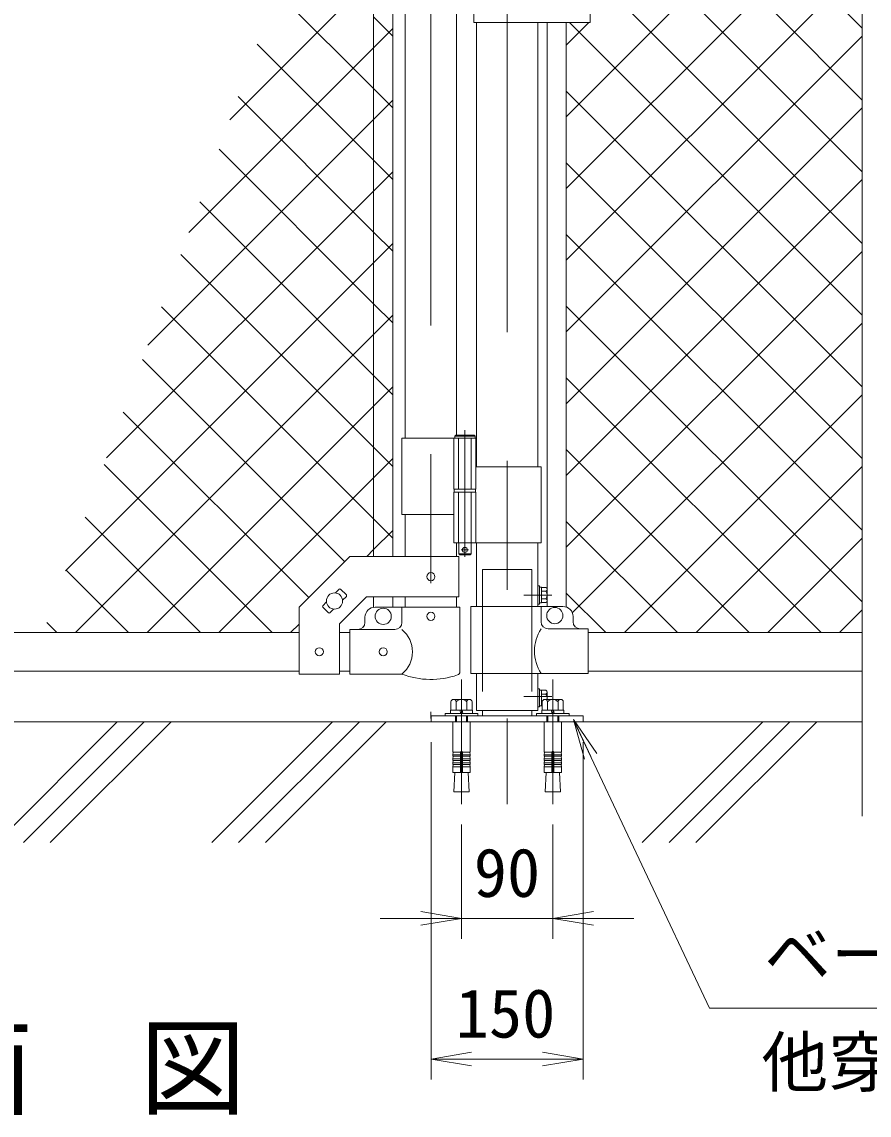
# Model space of a CAD drawing. Units: millimetres, scale not verified. Extents: x -4200 to 4200, y -2970 to 2970.
# Drawn here: x -2062 to -1227, y -776 to 302 of the extents above; entities that cross this region are included whole.
import ezdxf
from ezdxf.enums import TextEntityAlignment as Align

# ---------------------------------------------------------------- set-up
doc = ezdxf.new("R2010")
doc.units = ezdxf.units.MM
doc.header["$LTSCALE"] = 20
doc.linetypes.add('DASHED', pattern=[7.5, 6, -1.5])
doc.linetypes.add('USER1', pattern=[50.8, 31.75, -6.35, 6.35, -6.35])
doc.layers.add('0-0_D-TTL-TXT', color=7, linetype='Continuous')
for name, color, linetype, lineweight in [('0-1_D-STR-TXT', 7, 'Continuous', 9), ('0-2_D-BMK', 2, 'USER1', 13), ('0-3_D-STR1', 1, 'Continuous', 18), ('0-4_D-STR3', 3, 'Continuous', 13), ('0-5_D-STR-DIM', 7, 'Continuous', 9), ('0-6_0', 3, 'Continuous', 18), ('0-7_D-STR2', 7, 'Continuous', 9), ('0-9_D-BGD', 7, 'Continuous', 9)]:
    doc.layers.add(name, color=color, linetype=linetype, lineweight=lineweight)
doc.styles.add('ＭＳ ゴシック', font='')
doc.styles.get('ＭＳ ゴシック').set_extended_font_data('MS Gothic')

# ---------------------------------------------------------------- blocks, each defined once
blk = doc.blocks.new('_Open')
at = {"layer": '0-6_0', "color": 7, "lineweight": 9}
blk.add_line((-20, 3.33), (0, 0), dxfattribs=at)
blk.add_lwpolyline([(-20, -3.33), (0, 0), (-20, 0)], dxfattribs=at)

msp = doc.modelspace()

# ---------------------------------------------------------------- linework, layer by layer
at = {"layer": '0-1_D-STR-TXT'}
msp.add_lwpolyline([(-537.65, -670.89), (-1384.26, -670.89), (-1517.57, -388.13)], dxfattribs=at)
at = {"layer": '0-2_D-BMK'}
for p, q in [((-1658.88, 1653.33), (-1658.88, -385.07)), ((-1583.73, 1646.83), (-1583.73, -469.81)), ((-1625.32, -100.99), (-1625.32, -225.87)), ((-1628.94, -218.91), (-1621.69, -218.91)), ((-1539.75, -263.41), (-1567.2, -263.41)), ((-1628.73, -346.81), (-1628.73, -469.81)), ((-1538.73, -346.81), (-1538.73, -469.81)), ((-1539.75, -363.41), (-1567.2, -363.41))]:
    msp.add_line(p, q, dxfattribs=at)
at = {"layer": '0-3_D-STR1'}
for p, q in [((-1684.28, 611.59), (-1684.28, -108.91)), ((-1633.48, 611.59), (-1633.48, -105.91)), ((-1613.98, 301.09), (-1613.98, -136.91)), ((-1553.48, 301.09), (-1553.48, -136.91)), ((-1684.28, -183.91), (-1684.28, -225.36)), ((-1633.48, -211.91), (-1633.48, -225.36)), ((-1613.98, -211.91), (-1613.98, -274.71)), ((-1553.48, -211.91), (-1553.48, -274.71)), ((-1684.28, -265.36), (-1684.28, -275.41)), ((-1633.48, -265.36), (-1633.48, -275.41)), ((-2423.08, -300.41), (-1788.88, -300.41)), ((-1748.88, -300.41), (-1738.88, -300.41)), ((-1503.73, -300.41), (-1233.73, -300.41)), ((-2423.08, -338.41), (-1788.88, -338.41)), ((-1748.88, -338.41), (-1738.88, -338.41)), ((-1613.98, -340.71), (-1613.98, -377.41)), ((-1553.48, -340.71), (-1553.48, -377.41)), ((-1503.73, -338.41), (-1233.73, -338.41)), ((-1613.98, -377.41), (-1553.48, -377.41))]:
    msp.add_line(p, q, dxfattribs=at)
at = {"layer": '0-4_D-STR3'}
for p, q in [((-1715.38, 609.09), (-1715.38, -225.36)), ((-1696.38, 609.09), (-1696.38, -225.36)), ((-1616.53, 322.09), (-1616.53, 301.09)), ((-1501.73, 322.09), (-1501.73, 301.09)), ((-1616.53, 301.09), (-1501.73, 301.09)), ((-1544.38, -274.71), (-1544.38, 301.09)), ((-1525.38, -275.28), (-1525.38, 301.09)), ((-1615.32, -106.91), (-1635.32, -106.91)), ((-1634.32, -105.91), (-1616.32, -105.91)), ((-1615.32, -106.91), (-1616.32, -105.91)), ((-1615.32, -106.91), (-1615.32, -108.91)), ((-1687.43, -108.91), (-1687.43, -183.91)), ((-1687.43, -108.91), (-1614.52, -108.91)), ((-1636.12, -108.91), (-1636.12, -158.91)), ((-1614.52, -108.91), (-1614.52, -158.91)), ((-1614.52, -136.91), (-1550.18, -136.91)), ((-1550.18, -136.91), (-1550.18, -211.91)), ((-1636.12, -158.91), (-1614.52, -158.91)), ((-1635.82, -158.91), (-1635.82, -161.91)), ((-1614.82, -158.91), (-1614.82, -161.91)), ((-1636.12, -161.91), (-1614.52, -161.91)), ((-1636.12, -161.91), (-1636.12, -211.91)), ((-1635.82, -161.91), (-1614.82, -161.91)), ((-1614.52, -161.91), (-1614.52, -211.91)), ((-1687.43, -183.91), (-1636.23, -183.91)), ((-1636.12, -211.91), (-1550.18, -211.91)), ((-1631.32, -211.91), (-1631.32, -222.91)), ((-1630.32, -223.91), (-1631.32, -222.91)), ((-1631.18, -265.36), (-1631.18, -225.36)), ((-1630.32, -223.91), (-1620.32, -223.91)), ((-1620.32, -223.91), (-1619.32, -222.91)), ((-1749.28, -257.69), (-1753, -261.4)), ((-1742.21, -263.35), (-1747.87, -257.69)), ((-1553.48, -254.41), (-1551.88, -254.41)), ((-1551.88, -254.41), (-1551.88, -272.41)), ((-1545.46, -255.91), (-1549.88, -255.91)), ((-1549.88, -255.91), (-1549.88, -270.91)), ((-1544.38, -257.78), (-1544.38, -269.04)), ((-1722.31, -265.36), (-1748.88, -291.92)), ((-1742.21, -264.76), (-1745.92, -268.48)), ((-1631.18, -265.36), (-1722.31, -265.36)), ((-1715.38, -265.36), (-1715.38, -275.41)), ((-1696.38, -265.36), (-1696.38, -275.41)), ((-1545.46, -259.65), (-1549.88, -259.65)), ((-1545.46, -267.16), (-1549.88, -267.16)), ((-1788.88, -341.61), (-1788.88, -275.36)), ((-1761.83, -270.24), (-1765.54, -273.95)), ((-1759.89, -281.02), (-1765.54, -275.37)), ((-1754.76, -277.31), (-1758.47, -281.02)), ((-1687.43, -275.41), (-1713.88, -275.41)), ((-1630.33, -275.41), (-1687.43, -275.41)), ((-1687.43, -275.41), (-1687.43, -290.41)), ((-1630.33, -275.41), (-1630.33, -339.1)), ((-1619.43, -274.71), (-1528.73, -274.71)), ((-1619.43, -274.71), (-1619.43, -340.71)), ((-1550.33, -274.71), (-1550.33, -289.71)), ((-1545.46, -270.91), (-1549.88, -270.91)), ((-1723.88, -290.41), (-1723.88, -285.41)), ((-1518.73, -284.71), (-1518.73, -289.71)), ((-1748.88, -341.61), (-1748.88, -291.92)), ((-1738.88, -297.41), (-1694.43, -297.41)), ((-1738.88, -341.41), (-1738.88, -297.41)), ((-1543.33, -296.71), (-1503.73, -296.71)), ((-1503.73, -296.71), (-1503.73, -340.71)), ((-1748.88, -341.61), (-1788.88, -341.61)), ((-1738.88, -341.41), (-1687.43, -341.41)), ((-1619.43, -340.71), (-1503.73, -340.71)), ((-1620.93, -366.31), (-1636.52, -366.31)), ((-1634.73, -366.31), (-1622.73, -366.31)), ((-1553.48, -355.84), (-1551.88, -355.84)), ((-1551.88, -355.84), (-1551.88, -373.84)), ((-1545.46, -357.34), (-1549.88, -357.34)), ((-1549.88, -357.34), (-1549.88, -372.34)), ((-1545.46, -361.09), (-1549.88, -361.09)), ((-1530.93, -366.31), (-1546.52, -366.31)), ((-1544.73, -366.31), (-1532.73, -366.31)), ((-1544.38, -359.21), (-1544.38, -366.31)), ((-1617.98, -377.11), (-1639.48, -377.11)), ((-1639.48, -377.11), (-1639.48, -380.11)), ((-1639.12, -368.81), (-1639.12, -377.11)), ((-1639.12, -377.11), (-1618.33, -377.11)), ((-1633.92, -377.11), (-1633.92, -368.81)), ((-1630.23, -377.11), (-1629.42, -380.11)), ((-1627.23, -380.11), (-1628.03, -377.11)), ((-1623.53, -377.11), (-1623.53, -368.81)), ((-1618.33, -377.11), (-1618.33, -368.81)), ((-1617.98, -380.11), (-1617.98, -377.11)), ((-1549.1, -368.6), (-1549.88, -368.6)), ((-1549.12, -372.34), (-1549.88, -372.34)), ((-1527.98, -377.11), (-1549.48, -377.11)), ((-1549.48, -377.11), (-1549.48, -380.11)), ((-1549.12, -368.81), (-1549.12, -377.11)), ((-1549.12, -377.11), (-1528.33, -377.11)), ((-1543.92, -377.11), (-1543.92, -368.81)), ((-1540.23, -377.11), (-1539.42, -380.11)), ((-1537.23, -380.11), (-1538.03, -377.11)), ((-1533.53, -377.11), (-1533.53, -368.81)), ((-1528.33, -377.11), (-1528.33, -368.81)), ((-1527.98, -380.11), (-1527.98, -377.11)), ((-1644.73, -380.11), (-1644.73, -382.41)), ((-1612.73, -380.11), (-1644.73, -380.11)), ((-1644.73, -382.41), (-1612.73, -382.41)), ((-1639.48, -380.11), (-1617.98, -380.11)), ((-1634.72, -382.41), (-1634.72, -388.41)), ((-1633.64, -388.41), (-1633.64, -382.41)), ((-1623.8, -388.41), (-1623.8, -382.41)), ((-1622.72, -388.41), (-1622.72, -382.41)), ((-1612.73, -382.41), (-1612.73, -380.11)), ((-1608.03, -377.41), (-1608.03, -382.41)), ((-1559.43, -377.41), (-1559.43, -382.41)), ((-1554.73, -380.11), (-1554.73, -382.41)), ((-1522.73, -380.11), (-1554.73, -380.11)), ((-1549.48, -380.11), (-1527.98, -380.11)), ((-1544.72, -382.41), (-1544.72, -388.41)), ((-1543.64, -388.41), (-1543.64, -382.41)), ((-1533.8, -388.41), (-1533.8, -382.41)), ((-1532.72, -388.41), (-1532.72, -382.41)), ((-1522.73, -382.41), (-1522.73, -380.11)), ((-1637.38, -388.41), (-1637.38, -418.44)), ((-1637.38, -388.41), (-1620.08, -388.41)), ((-1620.08, -388.41), (-1620.08, -418.44)), ((-1547.38, -388.41), (-1547.38, -418.44)), ((-1530.08, -388.41), (-1530.08, -418.44)), ((-1629.73, -418.44), (-1637.38, -418.44)), ((-1637.38, -420.94), (-1636.94, -418.48)), ((-1629.73, -418.44), (-1629.73, -438.41)), ((-1627.73, -418.44), (-1620.08, -418.44)), ((-1627.73, -418.44), (-1627.73, -438.41)), ((-1620.08, -420.94), (-1620.51, -418.48)), ((-1539.73, -418.44), (-1547.38, -418.44)), ((-1547.38, -420.94), (-1546.94, -418.48)), ((-1539.73, -418.44), (-1539.73, -438.41)), ((-1537.73, -418.44), (-1530.08, -418.44)), ((-1537.73, -418.44), (-1537.73, -438.41)), ((-1530.08, -420.94), (-1530.51, -418.48)), ((-1637.38, -420.94), (-1629.73, -420.94)), ((-1637.38, -420.94), (-1637.38, -422.44)), ((-1637.38, -422.44), (-1629.73, -422.44)), ((-1637.38, -424.94), (-1636.94, -422.48)), ((-1637.38, -424.94), (-1629.73, -424.94)), ((-1637.38, -424.94), (-1637.38, -426.44)), ((-1637.38, -426.44), (-1629.73, -426.44)), ((-1637.38, -428.94), (-1636.94, -426.48)), ((-1637.38, -428.94), (-1629.73, -428.94)), ((-1637.38, -428.94), (-1637.38, -430.44)), ((-1637.38, -432.91), (-1636.94, -430.44)), ((-1637.38, -430.44), (-1629.73, -430.44)), ((-1620.08, -420.94), (-1627.73, -420.94)), ((-1620.08, -422.44), (-1627.73, -422.44)), ((-1620.08, -424.94), (-1627.73, -424.94)), ((-1620.08, -426.44), (-1627.73, -426.44)), ((-1620.08, -428.94), (-1627.73, -428.94)), ((-1620.08, -430.44), (-1627.73, -430.44)), ((-1620.08, -424.94), (-1620.51, -422.48)), ((-1620.08, -428.94), (-1620.51, -426.48)), ((-1620.08, -432.91), (-1620.51, -430.44)), ((-1620.08, -420.94), (-1620.08, -422.44)), ((-1620.08, -424.94), (-1620.08, -426.44)), ((-1620.08, -428.94), (-1620.08, -430.44)), ((-1547.38, -420.94), (-1539.73, -420.94)), ((-1547.38, -420.94), (-1547.38, -422.44)), ((-1547.38, -422.44), (-1539.73, -422.44)), ((-1547.38, -424.94), (-1546.94, -422.48)), ((-1547.38, -424.94), (-1539.73, -424.94)), ((-1547.38, -424.94), (-1547.38, -426.44)), ((-1547.38, -426.44), (-1539.73, -426.44)), ((-1547.38, -428.94), (-1546.94, -426.48)), ((-1547.38, -428.94), (-1539.73, -428.94)), ((-1547.38, -428.94), (-1547.38, -430.44)), ((-1547.38, -432.91), (-1546.94, -430.44)), ((-1547.38, -430.44), (-1539.73, -430.44)), ((-1530.08, -420.94), (-1537.73, -420.94)), ((-1530.08, -422.44), (-1537.73, -422.44)), ((-1530.08, -424.94), (-1537.73, -424.94)), ((-1530.08, -426.44), (-1537.73, -426.44)), ((-1530.08, -428.94), (-1537.73, -428.94)), ((-1530.08, -430.44), (-1537.73, -430.44)), ((-1530.08, -424.94), (-1530.51, -422.48)), ((-1530.08, -428.94), (-1530.51, -426.48)), ((-1530.08, -432.91), (-1530.51, -430.44)), ((-1530.08, -420.94), (-1530.08, -422.44)), ((-1530.08, -424.94), (-1530.08, -426.44)), ((-1530.08, -428.94), (-1530.08, -430.44)), ((-1637.38, -432.91), (-1629.73, -432.91)), ((-1637.38, -432.91), (-1637.38, -438.41)), ((-1637.38, -438.41), (-1620.08, -438.41)), ((-1635.22, -438.41), (-1636.3, -457.51)), ((-1620.08, -432.91), (-1627.73, -432.91)), ((-1622.23, -438.41), (-1621.15, -457.51)), ((-1620.08, -432.91), (-1620.08, -438.41)), ((-1547.38, -432.91), (-1539.73, -432.91)), ((-1547.38, -432.91), (-1547.38, -438.41)), ((-1547.38, -438.41), (-1530.08, -438.41)), ((-1545.22, -438.41), (-1546.3, -457.51)), ((-1530.08, -432.91), (-1537.73, -432.91)), ((-1532.23, -438.41), (-1531.15, -457.51)), ((-1530.08, -432.91), (-1530.08, -438.41)), ((-1621.15, -457.51), (-1636.3, -457.51)), ((-1531.15, -457.51), (-1546.3, -457.51))]:
    msp.add_line(p, q, dxfattribs=at)
at = {"layer": '0-4_D-STR3', "linetype": 'DASHED'}
for p, q in [((-1631.62, -108.91), (-1631.62, -158.91)), ((-1619.02, -108.91), (-1619.02, -158.91)), ((-1631.62, -161.91), (-1631.62, -211.91)), ((-1619.02, -161.91), (-1619.02, -211.91)), ((-1608.03, -238.41), (-1608.03, -377.41)), ((-1608.03, -238.41), (-1559.43, -238.41)), ((-1559.43, -238.41), (-1559.43, -377.41))]:
    msp.add_line(p, q, dxfattribs=at)
at = {"layer": '0-4_D-STR3'}
for points in [[(-1634.32, -105.91), (-1635.32, -106.91), (-1635.32, -108.91)], [(-1619.32, -211.91), (-1619.32, -222.91), (-1631.32, -222.91)], [(-1631.18, -225.36), (-1738.88, -225.36), (-1788.88, -275.36)], [(-1553.48, -254.41), (-1553.48, -272.41), (-1551.88, -272.41)], [(-1553.48, -355.84), (-1553.48, -373.84), (-1551.88, -373.84)]]:
    msp.add_lwpolyline(points, dxfattribs=at)
for points in [[(-1549.88, -255.71), (-1551.88, -255.71), (-1551.88, -271.11), (-1549.88, -271.11)], [(-1549.88, -357.14), (-1551.88, -357.14), (-1551.88, -372.54), (-1549.88, -372.54)], [(-1658.73, -388.41), (-1508.73, -388.41), (-1508.73, -382.41), (-1658.73, -382.41)]]:
    msp.add_lwpolyline(points, close=True, dxfattribs=at)
for centre, radius in [((-1625.32, -218.91), 2.5), ((-1658.88, -245.36), 4), ((-1753.88, -269.36), 8), ((-1705.88, -284.41), 8), ((-1536.73, -283.71), 8), ((-1658.88, -284.41), 4), ((-1768.88, -319.36), 4), ((-1705.88, -319.41), 4)]:
    msp.add_circle(centre, radius, dxfattribs=at)
for centre, radius, start, end in [((-1748.57, -258.4), 1, 45, 135), ((-1546.54, -257.78), 2.16, 300, 60), ((-1742.92, -264.05), 1, 315, 45), ((-1546.54, -269.04), 2.16, 300, 60), ((-1551.45, -263.41), 7.08, 327.93138, 32.06862), ((-1764.84, -274.66), 1, 135, 225), ((-1713.88, -285.41), 10, 90, 180), ((-1528.73, -284.71), 10, 0, 90), ((-1759.18, -280.32), 1, 225, 315), ((-1730.88, -290.41), 7, 270, 0), ((-1694.43, -290.41), 7, 270, 0), ((-1543.33, -289.71), 7, 180, 270), ((-1511.73, -289.71), 7, 180, 270), ((-1705.62, -319.41), 28.55, 309.59418, 50.40582), ((-1516.11, -318.71), 40.68, 147.25964, 212.74036), ((-1658.88, -266.67), 80, 249.0916, 289.22051), ((-1633.63, -339.1), 3.3, 289.22051, 0), ((-1636.52, -368.91), 2.6, 2.20423, 177.79577), ((-1628.73, -372.96), 6.65, 38.61324, 141.38676), ((-1620.93, -368.91), 2.6, 2.20423, 177.79577), ((-1620.93, -368.91), 2.6, 2.20423, 177.79577), ((-1546.52, -368.91), 2.6, 2.20423, 177.79577), ((-1546.54, -359.21), 2.16, 300, 60), ((-1551.45, -364.84), 7.08, 348.07662, 32.06862), ((-1538.73, -372.96), 6.65, 38.61324, 141.38676), ((-1530.93, -368.91), 2.6, 2.20423, 177.79577), ((-1628.73, -418.44), 1, 0, 180), ((-1538.73, -418.44), 1, 0, 180)]:
    msp.add_arc(centre, radius, start, end, dxfattribs=at)
at = {"layer": '0-5_D-STR-DIM'}
for p, q in [((-1233.73, -481.41), (-1233.73, 610.94)), ((-1658.73, -408.41), (-1658.73, -741.02)), ((-1508.73, -408.41), (-1508.73, -741.02)), ((-1628.73, -489.81), (-1628.73, -602.32)), ((-1538.73, -489.81), (-1538.73, -602.32)), ((-1668.73, -582.32), (-1708.73, -582.32)), ((-1628.73, -582.32), (-1538.73, -582.32)), ((-1498.73, -582.32), (-1458.73, -582.32)), ((-1618.73, -721.02), (-1548.73, -721.02))]:
    msp.add_line(p, q, dxfattribs=at)
at = {"layer": '0-7_D-STR2'}
for p, q in [((-1857.11, 205.28), (-1715.38, 347.02)), ((-1715.38, 235.98), (-1811.1, 331.7)), ((-1696.38, 287.69), (-1715.38, 306.69)), ((-1525.38, 208.08), (-1421.87, 311.59)), ((-1525.38, 137.37), (-1351.15, 311.59)), ((-1525.38, 66.66), (-1280.44, 311.59)), ((-1233.73, 83.26), (-1462.06, 311.59)), ((-1233.73, 153.97), (-1391.35, 311.59)), ((-1233.73, 224.68), (-1320.64, 311.59)), ((-1233.73, 295.39), (-1249.93, 311.59)), ((-1715.38, 276.31), (-1696.38, 295.31)), ((-1525.38, 278.79), (-1503.08, 301.09)), ((-1233.73, 12.55), (-1522.27, 301.09)), ((-1525.38, -4.05), (-1233.73, 287.6)), ((-1897.58, 94.1), (-1715.38, 276.31)), ((-1715.38, 165.26), (-1829.97, 279.86)), ((-1715.38, 94.55), (-1848.84, 228.02)), ((-1696.38, 216.98), (-1715.38, 235.98)), ((-1233.73, -58.16), (-1525.38, 233.49)), ((-1715.38, 205.6), (-1696.38, 224.6)), ((-1525.38, -74.76), (-1233.73, 216.89)), ((-1938.04, -17.07), (-1715.38, 205.6)), ((-1715.38, 23.84), (-1867.71, 176.17)), ((-1696.38, 146.26), (-1715.38, 165.26)), ((-1233.73, -128.87), (-1525.38, 162.78)), ((-1715.38, 134.89), (-1696.38, 153.89)), ((-1525.38, -145.47), (-1233.73, 146.18)), ((-1978.51, -128.25), (-1715.38, 134.89)), ((-1715.38, -46.87), (-1886.58, 124.33)), ((-1696.38, 75.55), (-1715.38, 94.55)), ((-1233.73, -199.58), (-1525.38, 92.07)), ((-1715.38, 64.17), (-1696.38, 83.17)), ((-1525.38, -216.18), (-1233.73, 75.47)), ((-1715.38, -117.58), (-1905.44, 72.49)), ((-2018.97, -239.42), (-1715.38, 64.17)), ((-1696.38, 4.84), (-1715.38, 23.84)), ((-1715.38, -188.29), (-1924.31, 20.65)), ((-1715.38, -6.54), (-1696.38, 12.46)), ((-1233.73, -270.29), (-1525.38, 21.36)), ((-1519.47, -280.98), (-1233.73, 4.76)), ((-2009.25, -300.41), (-1715.38, -6.54)), ((-1743.95, -230.43), (-1943.18, -31.19)), ((-1696.38, -65.87), (-1715.38, -46.87)), ((-1274.32, -300.41), (-1525.38, -49.36)), ((-1715.38, -77.25), (-1696.38, -58.25)), ((-1468.18, -300.41), (-1233.73, -65.95)), ((-1779.3, -265.78), (-1962.05, -83.03)), ((-1938.54, -300.41), (-1715.38, -77.25)), ((-1696.38, -136.58), (-1715.38, -117.58)), ((-1715.38, -147.96), (-1696.38, -128.96)), ((-1345.04, -300.41), (-1525.38, -120.07)), ((-1815.39, -300.41), (-1980.92, -134.88)), ((-1397.47, -300.41), (-1233.73, -136.66)), ((-1867.82, -300.41), (-1715.38, -147.96)), ((-1886.1, -300.41), (-1999.79, -186.72)), ((-1696.38, -207.29), (-1715.38, -188.29)), ((-1415.75, -300.41), (-1525.38, -190.78)), ((-1326.76, -300.41), (-1233.73, -207.37)), ((-1956.81, -300.41), (-2018.66, -238.56)), ((-1486.46, -300.41), (-1525.38, -261.49)), ((-1256.05, -300.41), (-1233.73, -278.08)), ((-2027.52, -300.41), (-2037.53, -290.4)), ((-1797.11, -300.41), (-1788.88, -292.17))]:
    msp.add_line(p, q, dxfattribs=at)
msp.add_lwpolyline([(-1722.06, -225.36), (-1715.38, -218.67), (-1696.38, -199.67)], dxfattribs=at)
at = {"layer": '0-9_D-BGD'}
for p, q in [((-1233.73, -388.41), (-2968.73, -388.41)), ((-2087.06, -507.47), (-1967.99, -388.41)), ((-2060.54, -507.47), (-1941.48, -388.41)), ((-2034.02, -507.47), (-1914.96, -388.41)), ((-1874.92, -507.47), (-1755.86, -388.41)), ((-1848.41, -507.47), (-1729.35, -388.41)), ((-1821.89, -507.47), (-1702.83, -388.41)), ((-1450.66, -507.47), (-1331.6, -388.41)), ((-1424.14, -507.47), (-1305.08, -388.41)), ((-1397.63, -507.47), (-1278.56, -388.41))]:
    msp.add_line(p, q, dxfattribs=at)

# ---------------------------------------------------------------- block references
at = {"layer": '0-1_D-STR-TXT', "xscale": 2, "yscale": 2, "rotation": 115.24209}
msp.add_blockref('_Open', (-1518.42, -386.32), dxfattribs=at)
at = {"layer": '0-5_D-STR-DIM', "xscale": 2, "yscale": 2}
for p in [(-1628.73, -582.32), (-1508.73, -721.02)]:
    msp.add_blockref('_Open', p, dxfattribs=at)
at = {"layer": '0-5_D-STR-DIM', "xscale": 2, "yscale": 2, "rotation": 180}
for p in [(-1538.73, -582.32), (-1658.73, -721.02)]:
    msp.add_blockref('_Open', p, dxfattribs=at)

# ---------------------------------------------------------------- texts
at = {"layer": '0-0_D-TTL-TXT', "style": 'ＭＳ ゴシック'}
msp.add_text('正\u3000面\u3000図', height=76.98, dxfattribs=at).set_placement((-2365.97, -791), align=Align.BOTTOM_LEFT)
at = {"layer": '0-1_D-STR-TXT', "style": 'ＭＳ ゴシック'}
for s, p in [('ベースプレート 150x150x6 ', (-1330.29, -656.27)), ('他穿孔めねじアンカーM12', (-1332.91, -762.51))]:
    msp.add_text(s, height=48.09, dxfattribs=at).set_placement(p, align=Align.BOTTOM_LEFT)
at = {"layer": '0-5_D-STR-DIM', "style": 'ＭＳ ゴシック'}
for s, p in [('90', (-1616.6, -575.57)), ('150', (-1634.38, -714.27))]:
    msp.add_text(s, height=48.09, dxfattribs=at).set_placement(p, align=Align.BOTTOM_LEFT)

doc.saveas('drawing.dxf')
